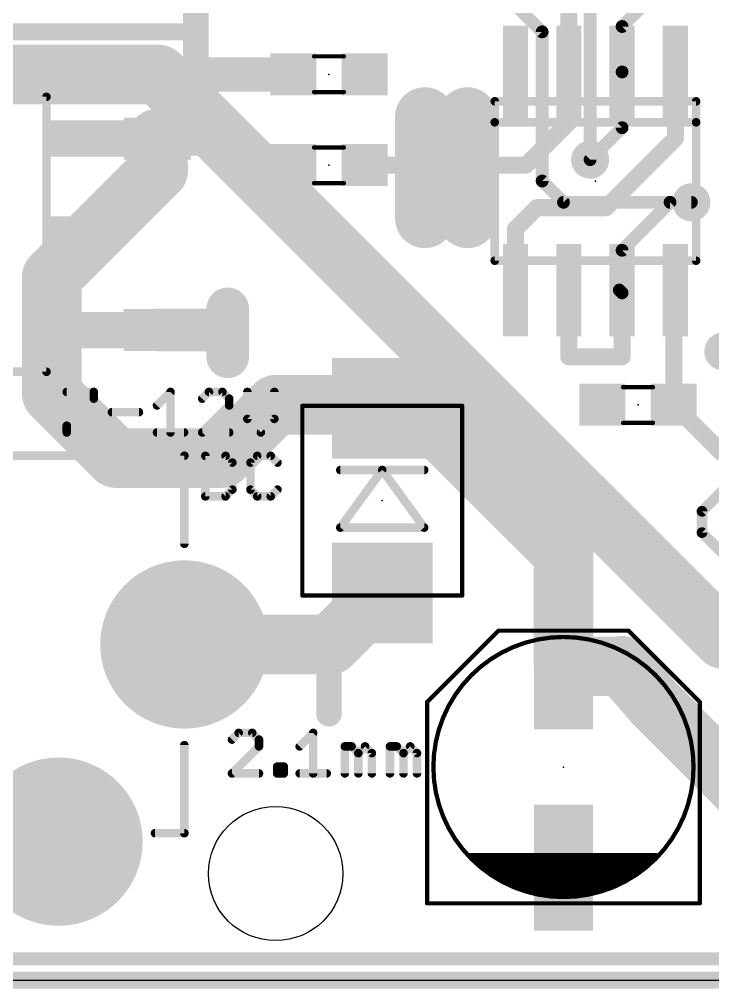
# Model space of a CAD drawing. Extents: x -0.08 to 2.71, y -0.01 to 2.11.
# Drawn here: x 0.31 to 0.96, y -0.008 to 0.902 of the extents above; entities that cross this region are included whole.
import ezdxf

# ---------------------------------------------------------------- set-up
doc = ezdxf.new("R2010")
doc.units = 0
for name, color, linetype in [('1', 14, 'CONTINUOUS'), ('16', 174, 'CONTINUOUS'), ('17', 94, 'CONTINUOUS'), ('18', 94, 'CONTINUOUS'), ('20', 178, 'CONTINUOUS'), ('21', 251, 'CONTINUOUS'), ('23', 178, 'CONTINUOUS'), ('51', 54, 'CONTINUOUS')]:
    doc.layers.add(name, color=color, linetype=linetype)

# ---------------------------------------------------------------- blocks, each defined once
blk = doc.blocks.new('RECT')
blk.add_solid([(-0.5, -0.5), (0.5, -0.5), (-0.5, 0.5), (0.5, 0.5)])
blk = doc.blocks.new('ROUNDP')
at = {"const_width": 0.5}
blk.add_lwpolyline([(0, -0.25, 1), (0, 0.25, 1), (0, -0.25)], format="xyb", dxfattribs=at)
blk = doc.blocks.new('ROUNDV')
at = {"const_width": 0.5}
blk.add_lwpolyline([(0, -0.25, 1), (0, 0.25, 1), (0, -0.25)], format="xyb", dxfattribs=at)

msp = doc.modelspace()

# ---------------------------------------------------------------- linework, layer by layer
at = {"layer": '1'}
for points, const_width in [([(0.475, 0.89), (0.475, 0.95)], 0.024), ([(0.875, 0.895), (0.92, 0.94)], 0.012), ([(0.825, 0.852362), (0.825, 0.915)], 0.016), ([(0.475, 0.85), (0.475, 0.89)], 0.024), ([(0.875, 0.852362), (0.875, 0.895)], 0.012), ([(0.475, 0.89), (0.245, 0.89)], 0.016), ([(0.25, 0.85), (0.475, 0.85)], 0.032), ([(0.475, 0.85), (0.566535, 0.85)], 0.032), ([(0.825, 0.805), (0.825, 0.852362)], 0.016), ([(0.875, 0.8), (0.875, 0.852362)], 0.012), ([(0.925, 0.79), (0.925, 0.852362)], 0.016), ([(0.439764, 0.759764), (0.438976, 0.789764)], 0.056), ([(0.785, 0.765), (0.825, 0.805)], 0.016), ([(0.438976, 0.789764), (0.500236, 0.789764)], 0.032), ([(0.500236, 0.789764), (0.525, 0.765)], 0.032), ([(0.845, 0.77), (0.875, 0.8)], 0.012), ([(0.86, 0.725), (0.925, 0.79)], 0.016), ([(0.34, 0.66), (0.439764, 0.759764)], 0.056), ([(0.525, 0.765), (0.566535, 0.765)], 0.032), ([(0.633465, 0.765), (0.785, 0.765)], 0.016), ([(0.775, 0.705), (0.795, 0.725)], 0.016), ([(0.795, 0.725), (0.86, 0.725)], 0.016), ([(0.92, 0.73), (0.875, 0.685)], 0.012), ([(0.94, 0.73), (0.92, 0.73)], 0.012), ([(0.775, 0.647638), (0.775, 0.705)], 0.016), ([(0.34, 0.55), (0.34, 0.66)], 0.056), ([(0.875, 0.685), (0.875, 0.645)], 0.012), ([(0.825, 0.585), (0.825, 0.647638)], 0.016), ([(0.875, 0.645), (0.875, 0.647638)], 0.016), ([(0.923465, 0.646102), (0.925, 0.647638)], 0.016), ([(0.505, 0.610236), (0.505, 0.63)], 0.04), ([(0.875, 0.645), (0.872362, 0.647638)], 0.012), ([(0.875, 0.645), (0.875, 0.585)], 0.016), ([(0.923465, 0.54), (0.923465, 0.646102)], 0.016), ([(0.438976, 0.610236), (0.505, 0.610236)], 0.04), ([(0.505, 0.610236), (0.505, 0.585)], 0.04), ([(0.875, 0.585), (0.825, 0.585)], 0.016), ([(0.34, 0.55), (0.4, 0.49)], 0.056), ([(0.5, 0.49), (0.55, 0.54)], 0.056), ([(0.55, 0.54), (0.646614, 0.54)], 0.056), ([(0.646614, 0.54), (0.65, 0.536614)], 0.056), ([(0.65, 0.536614), (0.683386, 0.536614)], 0.056), ([(0.683386, 0.536614), (0.82, 0.4)], 0.056), ([(0.97, 0.493465), (0.923465, 0.54)], 0.016), ([(0.4, 0.49), (0.5, 0.49)], 0.056), ([(0.82, 0.4), (0.82, 0.294488)], 0.056), ([(0.601614, 0.315), (0.65, 0.363386)], 0.056), ([(0.98, 0.32), (1.074488, 0.32)], 0.056), ([(0.46437, 0.315), (0.601614, 0.315)], 0.056), ([(0.82, 0.294488), (0.875512, 0.294488)], 0.056), ([(0.875512, 0.294488), (0.875, 0.295)], 0.056), ([(0.875, 0.295), (0.905, 0.26)], 0.056), ([(2.5, 0), (0.1, 0)], 0.016)]:
    msp.add_lwpolyline(points, dxfattribs=dict(at, const_width=const_width))
for points, const_width in [([(0.481, 0.89, 1), (0.469, 0.89)], 0.012), ([(0.878, 0.895, 1), (0.872, 0.895)], 0.006), ([(0.469, 0.89, 1), (0.481, 0.89)], 0.012), ([(0.475, 0.886, 1), (0.475, 0.894)], 0.008), ([(0.872879, 0.897121, 1), (0.877121, 0.892879)], 0.006), ([(0.475, 0.858, 1), (0.475, 0.842)], 0.016), ([(0.475, 0.842, 1), (0.475, 0.858)], 0.016), ([(0.566535, 0.842, 1), (0.566535, 0.858)], 0.016), ([(0.469, 0.85, 1), (0.481, 0.85)], 0.012), ([(0.829, 0.852362, 1), (0.821, 0.852362)], 0.008), ([(0.821, 0.852362, 1), (0.829, 0.852362)], 0.008), ([(0.878, 0.852362, 1), (0.872, 0.852362)], 0.006), ([(0.872, 0.852362, 1), (0.878, 0.852362)], 0.006), ([(0.929, 0.852362, 1), (0.921, 0.852362)], 0.008), ([(0.452972, 0.790131, 1), (0.424981, 0.789396)], 0.028), ([(0.827828, 0.802172, 1), (0.822172, 0.807828)], 0.008), ([(0.438976, 0.797764, 1), (0.438976, 0.781764)], 0.016), ([(0.505893, 0.795421, 1), (0.494579, 0.784107)], 0.016), ([(0.500236, 0.781764, 1), (0.500236, 0.797764)], 0.016), ([(0.821, 0.805, 1), (0.829, 0.805)], 0.008), ([(0.872, 0.8, 1), (0.878, 0.8)], 0.006), ([(0.877121, 0.797879, 1), (0.872879, 0.802121)], 0.006), ([(0.921, 0.79, 1), (0.929, 0.79)], 0.008), ([(0.927828, 0.787172, 1), (0.922172, 0.792828)], 0.008), ([(0.449663, 0.749864, 1), (0.429864, 0.769663)], 0.028), ([(0.425769, 0.759396, 1), (0.453759, 0.760131)], 0.028), ([(0.525, 0.773, 1), (0.525, 0.757)], 0.016), ([(0.519343, 0.759343, 1), (0.530657, 0.770657)], 0.016), ([(0.566535, 0.757, 1), (0.566535, 0.773)], 0.016), ([(0.842879, 0.772121, 1), (0.847121, 0.767879)], 0.006), ([(0.633465, 0.769, 1), (0.633465, 0.761)], 0.008), ([(0.782172, 0.767828, 1), (0.787828, 0.762172)], 0.008), ([(0.785, 0.761, 1), (0.785, 0.769)], 0.008), ([(0.795, 0.729, 1), (0.795, 0.721)], 0.008), ([(0.797828, 0.722172, 1), (0.792172, 0.727828)], 0.008), ([(0.857172, 0.727828, 1), (0.862828, 0.722172)], 0.008), ([(0.86, 0.721, 1), (0.86, 0.729)], 0.008), ([(0.92, 0.733, 1), (0.92, 0.727)], 0.006), ([(0.922121, 0.727879, 1), (0.917879, 0.732121)], 0.006), ([(0.94, 0.727, 1), (0.94, 0.733)], 0.006), ([(0.779, 0.705, 1), (0.771, 0.705)], 0.008), ([(0.772172, 0.707828, 1), (0.777828, 0.702172)], 0.008), ([(0.354, 0.66, 1), (0.326, 0.66)], 0.028), ([(0.330101, 0.669899, 1), (0.349899, 0.650101)], 0.028), ([(0.878, 0.685, 1), (0.872, 0.685)], 0.006), ([(0.872879, 0.687121, 1), (0.877121, 0.682879)], 0.006), ([(0.829, 0.647638, 1), (0.821, 0.647638)], 0.008), ([(0.879, 0.647638, 1), (0.871, 0.647638)], 0.008), ([(0.927828, 0.644809, 1), (0.922172, 0.650466)], 0.008), ([(0.515, 0.63, 1), (0.495, 0.63)], 0.02), ([(0.771, 0.647638, 1), (0.779, 0.647638)], 0.008), ([(0.874484, 0.649759, 1), (0.870241, 0.645516)], 0.006), ([(0.879, 0.645, 1), (0.871, 0.645)], 0.008), ([(0.871, 0.645, 1), (0.879, 0.645)], 0.008), ([(0.872, 0.645, 1), (0.878, 0.645)], 0.006), ([(0.872879, 0.642879, 1), (0.877121, 0.647121)], 0.006), ([(0.920636, 0.648931, 1), (0.926293, 0.643274)], 0.008), ([(0.927465, 0.646102, 1), (0.919465, 0.646102)], 0.008), ([(0.438976, 0.620236, 1), (0.438976, 0.600236)], 0.02), ([(0.515, 0.610236, 1), (0.495, 0.610236)], 0.02), ([(0.505, 0.600236, 1), (0.505, 0.620236)], 0.02), ([(0.495, 0.610236, 1), (0.515, 0.610236)], 0.02), ([(0.495, 0.585, 1), (0.515, 0.585)], 0.02), ([(0.825, 0.589, 1), (0.825, 0.581)], 0.008), ([(0.875, 0.581, 1), (0.875, 0.589)], 0.008), ([(0.821, 0.585, 1), (0.829, 0.585)], 0.008), ([(0.871, 0.585, 1), (0.879, 0.585)], 0.008), ([(0.349899, 0.559899, 1), (0.330101, 0.540101)], 0.028), ([(0.55, 0.554, 1), (0.55, 0.526)], 0.028), ([(0.559899, 0.530101, 1), (0.540101, 0.549899)], 0.028), ([(0.656514, 0.549899, 1), (0.636715, 0.530101)], 0.028), ([(0.65, 0.550614, 1), (0.65, 0.522614)], 0.028), ([(0.646614, 0.526, 1), (0.646614, 0.554)], 0.028), ([(0.693285, 0.546514, 1), (0.673486, 0.526715)], 0.028), ([(0.683386, 0.522614, 1), (0.683386, 0.550614)], 0.028), ([(0.326, 0.55, 1), (0.354, 0.55)], 0.028), ([(0.640101, 0.526715, 1), (0.659899, 0.546514)], 0.028), ([(0.926293, 0.542828, 1), (0.920636, 0.537172)], 0.008), ([(0.919465, 0.54, 1), (0.927465, 0.54)], 0.008), ([(0.4, 0.504, 1), (0.4, 0.476)], 0.028), ([(0.390101, 0.480101, 1), (0.409899, 0.499899)], 0.028), ([(0.490101, 0.499899, 1), (0.509899, 0.480101)], 0.028), ([(0.5, 0.476, 1), (0.5, 0.504)], 0.028), ([(0.834, 0.4, 1), (0.806, 0.4)], 0.028), ([(0.810101, 0.390101, 1), (0.829899, 0.409899)], 0.028), ([(0.659899, 0.353486, 1), (0.640101, 0.373285)], 0.028), ([(0.98, 0.334, 1), (0.98, 0.306)], 0.028), ([(0.46437, 0.329, 1), (0.46437, 0.301)], 0.028), ([(0.591715, 0.324899, 1), (0.611514, 0.305101)], 0.028), ([(0.601614, 0.301, 1), (0.601614, 0.329)], 0.028), ([(0.82, 0.308488, 1), (0.82, 0.280488)], 0.028), ([(0.88563, 0.304111, 1), (0.86437, 0.285889)], 0.028), ([(0.884899, 0.304899, 1), (0.865101, 0.285101)], 0.028), ([(0.875512, 0.280488, 1), (0.875512, 0.308488)], 0.028), ([(0.865612, 0.284589, 1), (0.885411, 0.304388)], 0.028), ([(0.806, 0.294488, 1), (0.834, 0.294488)], 0.028), ([(0.89437, 0.250889, 1), (0.91563, 0.269111)], 0.028)]:
    msp.add_lwpolyline(points, format="xyb", dxfattribs=dict(at, const_width=const_width))
at = {"layer": '16'}
for points, const_width in [([(0.75, 0.94), (0.8, 0.89)], 0.012), ([(0.845, 0.91), (0.845, 0.77)], 0.012), ([(0.8, 0.89), (0.8, 0.75)], 0.012), ([(0.25, 0.85), (0.44, 0.85)], 0.056), ([(0.44, 0.85), (0.97, 0.32)], 0.056), ([(0.69, 0.715), (0.69, 0.81)], 0.056), ([(0.73, 0.715), (0.73, 0.81)], 0.056), ([(0.8, 0.75), (0.82, 0.73)], 0.012), ([(0.82, 0.73), (0.94, 0.73)], 0.012), ([(0.95, 0.44), (0.97, 0.46)], 0.01), ([(0.95, 0.42), (0.95, 0.44)], 0.01), ([(0.99, 0.38), (0.95, 0.42)], 0.01), ([(0.97, 0.32), (0.98, 0.32)], 0.056), ([(0.98, 0.32), (1.025, 0.32)], 0.056), ([(0.875, 0.295), (0.905, 0.26)], 0.056), ([(0.905, 0.26), (0.995, 0.17)], 0.056), ([(2.5, 0), (0.1, 0)], 0.016)]:
    msp.add_lwpolyline(points, dxfattribs=dict(at, const_width=const_width))
for points, const_width in [([(0.803, 0.89, 1), (0.797, 0.89)], 0.006), ([(0.797879, 0.887879, 1), (0.802121, 0.892121)], 0.006), ([(0.449899, 0.859899, 1), (0.430101, 0.840101)], 0.028), ([(0.44, 0.836, 1), (0.44, 0.864)], 0.028), ([(0.704, 0.81, 1), (0.676, 0.81)], 0.028), ([(0.744, 0.81, 1), (0.716, 0.81)], 0.028), ([(0.842, 0.77, 1), (0.848, 0.77)], 0.006), ([(0.802121, 0.752121, 1), (0.797879, 0.747879)], 0.006), ([(0.797, 0.75, 1), (0.803, 0.75)], 0.006), ([(0.676, 0.715, 1), (0.704, 0.715)], 0.028), ([(0.716, 0.715, 1), (0.744, 0.715)], 0.028), ([(0.82, 0.733, 1), (0.82, 0.727)], 0.006), ([(0.817879, 0.727879, 1), (0.822121, 0.732121)], 0.006), ([(0.94, 0.727, 1), (0.94, 0.733)], 0.006), ([(0.9525, 0.44, 1), (0.9475, 0.44)], 0.005), ([(0.948232, 0.441768, 1), (0.951768, 0.438232)], 0.005), ([(0.951768, 0.421768, 1), (0.948232, 0.418232)], 0.005), ([(0.9475, 0.42, 1), (0.9525, 0.42)], 0.005), ([(0.97, 0.334, 1), (0.97, 0.306)], 0.028), ([(0.98, 0.334, 1), (0.98, 0.306)], 0.028), ([(0.960101, 0.310101, 1), (0.979899, 0.329899)], 0.028), ([(0.88563, 0.304111, 1), (0.86437, 0.285889)], 0.028), ([(0.914899, 0.269899, 1), (0.895101, 0.250101)], 0.028), ([(0.89437, 0.250889, 1), (0.91563, 0.269111)], 0.028)]:
    msp.add_lwpolyline(points, format="xyb", dxfattribs=dict(at, const_width=const_width))
at = {"layer": '20'}
msp.add_line((0.1, 0), (2.5, 0), dxfattribs=at)
msp.add_circle((0.55, 0.1), 0.062992, dxfattribs=at)
at = {"layer": '21'}
for points, const_width in [([(0.099, 0.829), (0.335, 0.829016)], 0.008), ([(0.335, 0.829016), (0.335, 0.570984)], 0.008), ([(0.335, 0.570984), (0.099, 0.571)], 0.008), ([(0.354, 0.552032), (0.379355, 0.552032)], 0.008), ([(0.379355, 0.552032), (0.379355, 0.545694)], 0.008), ([(0.438712, 0.539355), (0.45139, 0.552032)], 0.008), ([(0.45139, 0.552032), (0.45139, 0.514)], 0.008), ([(0.487407, 0.552032), (0.481069, 0.545694)], 0.008), ([(0.500085, 0.552032), (0.487407, 0.552032)], 0.008), ([(0.506423, 0.545694), (0.500085, 0.552032)], 0.008), ([(0.523425, 0.552032), (0.523425, 0.526677)], 0.008), ([(0.54878, 0.526677), (0.54878, 0.552032)], 0.008), ([(0.379355, 0.545694), (0.354, 0.520339)], 0.008), ([(0.506423, 0.539355), (0.506423, 0.545694)], 0.008), ([(0.396356, 0.533016), (0.421711, 0.533016)], 0.008), ([(0.481069, 0.514), (0.506423, 0.539355)], 0.008), ([(0.575, 0.539), (0.575, 0.361)], 0.004), ([(0.725, 0.539), (0.725, 0.361)], 0.004), ([(0.523425, 0.526677), (0.536102, 0.514)], 0.008), ([(0.536102, 0.514), (0.54878, 0.526677)], 0.008), ([(0.354, 0.520339), (0.354, 0.514)], 0.008), ([(0.438712, 0.514), (0.464067, 0.514)], 0.008), ([(0.506423, 0.514), (0.481069, 0.514)], 0.008), ([(0.04311, 0.492165), (0.46437, 0.492165)], 0.008), ([(0.46437, 0.492165), (0.46437, 0.409488)], 0.008), ([(0.484, 0.492032), (0.484, 0.454)], 0.008), ([(0.503016, 0.492032), (0.484, 0.492032)], 0.008), ([(0.509355, 0.485694), (0.503016, 0.492032)], 0.008), ([(0.532695, 0.492032), (0.526356, 0.485694)], 0.008), ([(0.545372, 0.492032), (0.532695, 0.492032)], 0.008), ([(0.551711, 0.485694), (0.545372, 0.492032)], 0.008), ([(0.509355, 0.460339), (0.509355, 0.485694)], 0.008), ([(0.526356, 0.485694), (0.526356, 0.460339)], 0.008), ([(0.65, 0.47874), (0.61063, 0.424685)], 0.008), ([(0.68937, 0.47874), (0.61063, 0.47874)], 0.008), ([(0.68937, 0.424685), (0.65, 0.47874)], 0.008), ([(0.503016, 0.454), (0.509355, 0.460339)], 0.008), ([(0.526356, 0.460339), (0.532695, 0.454)], 0.008), ([(0.545372, 0.454), (0.551711, 0.460339)], 0.008), ([(0.484, 0.454), (0.503016, 0.454)], 0.008), ([(0.532695, 0.454), (0.545372, 0.454)], 0.008), ([(0.61063, 0.424685), (0.68937, 0.424685)], 0.008), ([(0.692047, 0.261024), (0.758976, 0.327953)], 0.004), ([(0.758976, 0.327953), (0.782598, 0.327953)], 0.004), ([(0.857402, 0.327953), (0.881024, 0.327953)], 0.004), ([(0.881024, 0.327953), (0.947953, 0.261024)], 0.004), ([(0.55, 0.315), (0.575, 0.315)], 0.024), ([(0.6, 0.29), (0.6, 0.25)], 0.024), ([(0.692047, 0.072047), (0.692047, 0.261024)], 0.004), ([(0.947953, 0.261024), (0.947953, 0.072047)], 0.004), ([(0.515339, 0.232032), (0.509, 0.225694)], 0.008), ([(0.528016, 0.232032), (0.515339, 0.232032)], 0.008), ([(0.534355, 0.225694), (0.528016, 0.232032)], 0.008), ([(0.534355, 0.219355), (0.534355, 0.225694)], 0.008), ([(0.572534, 0.219355), (0.585212, 0.232032)], 0.008), ([(0.585212, 0.232032), (0.585212, 0.194)], 0.008), ([(0.46437, 0.137835), (0.46437, 0.220512)], 0.008), ([(0.509, 0.194), (0.534355, 0.219355)], 0.008), ([(0.61489, 0.194), (0.61489, 0.219355)], 0.008), ([(0.61489, 0.219355), (0.621229, 0.219355)], 0.008), ([(0.621229, 0.219355), (0.627568, 0.213016)], 0.008), ([(0.627568, 0.213016), (0.633907, 0.219355)], 0.008), ([(0.633907, 0.219355), (0.640245, 0.213016)], 0.008), ([(0.657247, 0.194), (0.657247, 0.219355)], 0.008), ([(0.657247, 0.219355), (0.663585, 0.219355)], 0.008), ([(0.663585, 0.219355), (0.669924, 0.213016)], 0.008), ([(0.669924, 0.213016), (0.676263, 0.219355)], 0.008), ([(0.676263, 0.219355), (0.682602, 0.213016)], 0.008), ([(0.627568, 0.213016), (0.627568, 0.194)], 0.008), ([(0.640245, 0.213016), (0.640245, 0.194)], 0.008), ([(0.669924, 0.213016), (0.669924, 0.194)], 0.008), ([(0.682602, 0.213016), (0.682602, 0.194)], 0.008), ([(0.551356, 0.194), (0.551356, 0.200339)], 0.008), ([(0.551356, 0.200339), (0.557695, 0.200339)], 0.008), ([(0.557695, 0.200339), (0.557695, 0.194)], 0.008), ([(0.534355, 0.194), (0.509, 0.194)], 0.008), ([(0.557695, 0.194), (0.551356, 0.194)], 0.008), ([(0.572534, 0.194), (0.597889, 0.194)], 0.008), ([(0.46437, 0.137835), (0.436811, 0.137835)], 0.008), ([(0.782598, 0.072047), (0.692047, 0.072047)], 0.004), ([(0.947953, 0.072047), (0.857402, 0.072047)], 0.004), ([(2.51, 0.02), (0.1, 0.02)], 0.012)]:
    msp.add_lwpolyline(points, dxfattribs=dict(at, const_width=const_width))
for points, const_width in [([(0.337, 0.829016, 1), (0.333, 0.829016)], 0.004), ([(0.335, 0.827016, 1), (0.335, 0.831016)], 0.004), ([(0.335, 0.568984, 1), (0.335, 0.572984)], 0.004), ([(0.333, 0.570984, 1), (0.337, 0.570984)], 0.004), ([(0.354, 0.554032, 1), (0.354, 0.550032)], 0.004), ([(0.381355, 0.552032, 1), (0.377355, 0.552032)], 0.004), ([(0.379355, 0.550032, 1), (0.379355, 0.554032)], 0.004), ([(0.45339, 0.552032, 1), (0.44939, 0.552032)], 0.004), ([(0.452804, 0.550618, 1), (0.449976, 0.553447)], 0.004), ([(0.487407, 0.554032, 1), (0.487407, 0.550032)], 0.004), ([(0.488821, 0.550618, 1), (0.485993, 0.553447)], 0.004), ([(0.501499, 0.553447, 1), (0.498671, 0.550618)], 0.004), ([(0.500085, 0.550032, 1), (0.500085, 0.554032)], 0.004), ([(0.525425, 0.552032, 1), (0.521425, 0.552032)], 0.004), ([(0.55078, 0.552032, 1), (0.54678, 0.552032)], 0.004), ([(0.377355, 0.545694, 1), (0.381355, 0.545694)], 0.004), ([(0.380769, 0.544279, 1), (0.377941, 0.547108)], 0.004), ([(0.479654, 0.547108, 1), (0.482483, 0.544279)], 0.004), ([(0.508423, 0.545694, 1), (0.504423, 0.545694)], 0.004), ([(0.505009, 0.544279, 1), (0.507838, 0.547108)], 0.004), ([(0.396356, 0.535016, 1), (0.396356, 0.531016)], 0.004), ([(0.421711, 0.531016, 1), (0.421711, 0.535016)], 0.004), ([(0.437298, 0.540769, 1), (0.440127, 0.537941)], 0.004), ([(0.504423, 0.539355, 1), (0.508423, 0.539355)], 0.004), ([(0.507838, 0.537941, 1), (0.505009, 0.540769)], 0.004), ([(0.576, 0.539, 1), (0.574, 0.539)], 0.002), ([(0.726, 0.539, 1), (0.724, 0.539)], 0.002), ([(0.524839, 0.528092, 1), (0.52201, 0.525263)], 0.004), ([(0.521425, 0.526677, 1), (0.525425, 0.526677)], 0.004), ([(0.54678, 0.526677, 1), (0.55078, 0.526677)], 0.004), ([(0.550194, 0.525263, 1), (0.547365, 0.528092)], 0.004), ([(0.356, 0.520339, 1), (0.352, 0.520339)], 0.004), ([(0.352586, 0.521753, 1), (0.355414, 0.518924)], 0.004), ([(0.352, 0.514, 1), (0.356, 0.514)], 0.004), ([(0.438712, 0.516, 1), (0.438712, 0.512)], 0.004), ([(0.44939, 0.514, 1), (0.45339, 0.514)], 0.004), ([(0.464067, 0.512, 1), (0.464067, 0.516)], 0.004), ([(0.479654, 0.515414, 1), (0.482483, 0.512586)], 0.004), ([(0.481069, 0.516, 1), (0.481069, 0.512)], 0.004), ([(0.506423, 0.512, 1), (0.506423, 0.516)], 0.004), ([(0.534688, 0.515414, 1), (0.537516, 0.512586)], 0.004), ([(0.534688, 0.512586, 1), (0.537516, 0.515414)], 0.004), ([(0.46637, 0.492165, 1), (0.46237, 0.492165)], 0.004), ([(0.46437, 0.490165, 1), (0.46437, 0.494165)], 0.004), ([(0.486, 0.492032, 1), (0.482, 0.492032)], 0.004), ([(0.484, 0.494032, 1), (0.484, 0.490032)], 0.004), ([(0.50443, 0.493447, 1), (0.501602, 0.490618)], 0.004), ([(0.503016, 0.490032, 1), (0.503016, 0.494032)], 0.004), ([(0.532695, 0.494032, 1), (0.532695, 0.490032)], 0.004), ([(0.534109, 0.490618, 1), (0.531281, 0.493447)], 0.004), ([(0.546787, 0.493447, 1), (0.543958, 0.490618)], 0.004), ([(0.545372, 0.490032, 1), (0.545372, 0.494032)], 0.004), ([(0.511355, 0.485694, 1), (0.507355, 0.485694)], 0.004), ([(0.507941, 0.484279, 1), (0.510769, 0.487108)], 0.004), ([(0.528356, 0.485694, 1), (0.524356, 0.485694)], 0.004), ([(0.524942, 0.487108, 1), (0.52777, 0.484279)], 0.004), ([(0.550297, 0.484279, 1), (0.553125, 0.487108)], 0.004), ([(0.61063, 0.48074, 1), (0.61063, 0.47674)], 0.004), ([(0.651617, 0.479918, 1), (0.648383, 0.477563)], 0.004), ([(0.651617, 0.477563, 1), (0.648383, 0.479918)], 0.004), ([(0.68937, 0.47674, 1), (0.68937, 0.48074)], 0.004), ([(0.510769, 0.458924, 1), (0.507941, 0.461753)], 0.004), ([(0.52777, 0.461753, 1), (0.524942, 0.458924)], 0.004), ([(0.553125, 0.458924, 1), (0.550297, 0.461753)], 0.004), ([(0.484, 0.456, 1), (0.484, 0.452)], 0.004), ([(0.482, 0.454, 1), (0.486, 0.454)], 0.004), ([(0.501602, 0.455414, 1), (0.50443, 0.452586)], 0.004), ([(0.503016, 0.452, 1), (0.503016, 0.456)], 0.004), ([(0.507355, 0.460339, 1), (0.511355, 0.460339)], 0.004), ([(0.524356, 0.460339, 1), (0.528356, 0.460339)], 0.004), ([(0.532695, 0.456, 1), (0.532695, 0.452)], 0.004), ([(0.531281, 0.452586, 1), (0.534109, 0.455414)], 0.004), ([(0.543958, 0.455414, 1), (0.546787, 0.452586)], 0.004), ([(0.545372, 0.452, 1), (0.545372, 0.456)], 0.004), ([(0.61063, 0.426685, 1), (0.61063, 0.422685)], 0.004), ([(0.609013, 0.425863, 1), (0.612247, 0.423508)], 0.004), ([(0.687753, 0.423508, 1), (0.690987, 0.425863)], 0.004), ([(0.68937, 0.422685, 1), (0.68937, 0.426685)], 0.004), ([(0.46237, 0.409488, 1), (0.46637, 0.409488)], 0.004), ([(0.574, 0.361, 1), (0.576, 0.361)], 0.002), ([(0.724, 0.361, 1), (0.726, 0.361)], 0.002), ([(0.758976, 0.328953, 1), (0.758976, 0.326953)], 0.002), ([(0.759683, 0.327246, 1), (0.758269, 0.32866)], 0.002), ([(0.782598, 0.326953, 1), (0.782598, 0.328953)], 0.002), ([(0.857402, 0.328953, 1), (0.857402, 0.326953)], 0.002), ([(0.881731, 0.32866, 1), (0.880317, 0.327246)], 0.002), ([(0.881024, 0.326953, 1), (0.881024, 0.328953)], 0.002), ([(0.55, 0.321, 1), (0.55, 0.309)], 0.012), ([(0.6, 0.29, 0.414214), (0.575, 0.315)], 0.024), ([(0.575, 0.321, 1), (0.575, 0.309)], 0.012), ([(0.575, 0.309, 1), (0.575, 0.321)], 0.012), ([(0.782598, 0.316142, 0.72854), (0.782598, 0.083858)], 0.004), ([(0.782905, 0.31519, 1), (0.782292, 0.317094)], 0.002), ([(0.857708, 0.317094, 1), (0.857095, 0.31519)], 0.002), ([(0.857402, 0.083858, 0.72854), (0.857402, 0.316142)], 0.004), ([(0.606, 0.29, 1), (0.594, 0.29)], 0.012), ([(0.594, 0.29, 1), (0.606, 0.29)], 0.012), ([(0.594, 0.25, 1), (0.606, 0.25)], 0.012), ([(0.693047, 0.261024, 1), (0.691047, 0.261024)], 0.002), ([(0.69134, 0.261731, 1), (0.692754, 0.260317)], 0.002), ([(0.948953, 0.261024, 1), (0.946953, 0.261024)], 0.002), ([(0.947246, 0.260317, 1), (0.94866, 0.261731)], 0.002), ([(0.507586, 0.227108, 1), (0.510414, 0.224279)], 0.004), ([(0.515339, 0.234032, 1), (0.515339, 0.230032)], 0.004), ([(0.516753, 0.230618, 1), (0.513924, 0.233447)], 0.004), ([(0.52943, 0.233447, 1), (0.526602, 0.230618)], 0.004), ([(0.528016, 0.230032, 1), (0.528016, 0.234032)], 0.004), ([(0.536355, 0.225694, 1), (0.532355, 0.225694)], 0.004), ([(0.532941, 0.224279, 1), (0.535769, 0.227108)], 0.004), ([(0.587212, 0.232032, 1), (0.583212, 0.232032)], 0.004), ([(0.586626, 0.230618, 1), (0.583797, 0.233447)], 0.004), ([(0.46637, 0.220512, 1), (0.46237, 0.220512)], 0.004), ([(0.532355, 0.219355, 1), (0.536355, 0.219355)], 0.004), ([(0.535769, 0.217941, 1), (0.532941, 0.220769)], 0.004), ([(0.57112, 0.220769, 1), (0.573948, 0.217941)], 0.004), ([(0.61689, 0.219355, 1), (0.61289, 0.219355)], 0.004), ([(0.61489, 0.221355, 1), (0.61489, 0.217355)], 0.004), ([(0.622643, 0.220769, 1), (0.619815, 0.217941)], 0.004), ([(0.621229, 0.217355, 1), (0.621229, 0.221355)], 0.004), ([(0.635321, 0.220769, 1), (0.632492, 0.217941)], 0.004), ([(0.635321, 0.217941, 1), (0.632492, 0.220769)], 0.004), ([(0.659247, 0.219355, 1), (0.655247, 0.219355)], 0.004), ([(0.657247, 0.221355, 1), (0.657247, 0.217355)], 0.004), ([(0.664999, 0.220769, 1), (0.662171, 0.217941)], 0.004), ([(0.663585, 0.217355, 1), (0.663585, 0.221355)], 0.004), ([(0.677677, 0.220769, 1), (0.674849, 0.217941)], 0.004), ([(0.677677, 0.217941, 1), (0.674849, 0.220769)], 0.004), ([(0.629568, 0.213016, 1), (0.625568, 0.213016)], 0.004), ([(0.626154, 0.21443, 1), (0.628982, 0.211602)], 0.004), ([(0.626154, 0.211602, 1), (0.628982, 0.21443)], 0.004), ([(0.642245, 0.213016, 1), (0.638245, 0.213016)], 0.004), ([(0.638831, 0.211602, 1), (0.64166, 0.21443)], 0.004), ([(0.671924, 0.213016, 1), (0.667924, 0.213016)], 0.004), ([(0.66851, 0.21443, 1), (0.671338, 0.211602)], 0.004), ([(0.66851, 0.211602, 1), (0.671338, 0.21443)], 0.004), ([(0.684602, 0.213016, 1), (0.680602, 0.213016)], 0.004), ([(0.681187, 0.211602, 1), (0.684016, 0.21443)], 0.004), ([(0.553356, 0.200339, 1), (0.549356, 0.200339)], 0.004), ([(0.551356, 0.202339, 1), (0.551356, 0.198339)], 0.004), ([(0.559695, 0.200339, 1), (0.555695, 0.200339)], 0.004), ([(0.557695, 0.198339, 1), (0.557695, 0.202339)], 0.004), ([(0.509, 0.196, 1), (0.509, 0.192)], 0.004), ([(0.507586, 0.195414, 1), (0.510414, 0.192586)], 0.004), ([(0.534355, 0.192, 1), (0.534355, 0.196)], 0.004), ([(0.551356, 0.196, 1), (0.551356, 0.192)], 0.004), ([(0.549356, 0.194, 1), (0.553356, 0.194)], 0.004), ([(0.555695, 0.194, 1), (0.559695, 0.194)], 0.004), ([(0.557695, 0.192, 1), (0.557695, 0.196)], 0.004), ([(0.572534, 0.196, 1), (0.572534, 0.192)], 0.004), ([(0.583212, 0.194, 1), (0.587212, 0.194)], 0.004), ([(0.597889, 0.192, 1), (0.597889, 0.196)], 0.004), ([(0.61289, 0.194, 1), (0.61689, 0.194)], 0.004), ([(0.625568, 0.194, 1), (0.629568, 0.194)], 0.004), ([(0.638245, 0.194, 1), (0.642245, 0.194)], 0.004), ([(0.655247, 0.194, 1), (0.659247, 0.194)], 0.004), ([(0.667924, 0.194, 1), (0.671924, 0.194)], 0.004), ([(0.680602, 0.194, 1), (0.684602, 0.194)], 0.004), ([(0.436811, 0.139835, 1), (0.436811, 0.135835)], 0.004), ([(0.46237, 0.137835, 1), (0.46637, 0.137835)], 0.004), ([(0.46437, 0.135835, 1), (0.46437, 0.139835)], 0.004), ([(0.782292, 0.082906, 1), (0.782905, 0.08481)], 0.002), ([(0.857095, 0.08481, 1), (0.857708, 0.082906)], 0.002), ([(0.692047, 0.073047, 1), (0.692047, 0.071047)], 0.002), ([(0.691047, 0.072047, 1), (0.693047, 0.072047)], 0.002), ([(0.782598, 0.071047, 1), (0.782598, 0.073047)], 0.002), ([(0.857402, 0.073047, 1), (0.857402, 0.071047)], 0.002), ([(0.946953, 0.072047, 1), (0.948953, 0.072047)], 0.002), ([(0.947953, 0.071047, 1), (0.947953, 0.073047)], 0.002)]:
    msp.add_lwpolyline(points, format="xyb", dxfattribs=dict(at, const_width=const_width))
at = {"layer": '23'}
for p in [(0.6, 0.85), (0.6, 0.765), (0.85, 0.75), (0.89, 0.54), (0.65, 0.45), (0.82, 0.2)]:
    msp.add_point(p, dxfattribs=at)
at = {"layer": '51'}
for points, const_width in [([(0.585984, 0.867008), (0.614016, 0.867008)], 0.004), ([(0.585984, 0.833504), (0.614016, 0.833504)], 0.004), ([(0.755512, 0.805118), (0.755512, 0.824803)], 0.008), ([(0.755512, 0.824803), (0.944488, 0.824803)], 0.008), ([(0.944488, 0.824803), (0.944488, 0.805118)], 0.008), ([(0.755512, 0.675197), (0.755512, 0.805118)], 0.008), ([(0.755512, 0.805118), (0.944488, 0.805118)], 0.008), ([(0.944488, 0.805118), (0.944488, 0.675197)], 0.008), ([(0.614016, 0.781496), (0.585984, 0.781496)], 0.004), ([(0.614016, 0.747992), (0.585984, 0.747992)], 0.004), ([(0.944488, 0.675197), (0.755512, 0.675197)], 0.008), ([(0.904016, 0.556496), (0.875984, 0.556496)], 0.004), ([(0.575, 0.539016), (0.725, 0.539016)], 0.004), ([(0.904016, 0.522992), (0.875984, 0.522992)], 0.004), ([(0.575, 0.360984), (0.725, 0.360984)], 0.004), ([(0.692047, 0.261024), (0.758976, 0.327953)], 0.004), ([(0.758976, 0.327953), (0.881024, 0.327953)], 0.004), ([(0.881024, 0.327953), (0.947953, 0.261024)], 0.004), ([(0.692047, 0.072047), (0.692047, 0.261024)], 0.004), ([(0.947953, 0.261024), (0.947953, 0.072047)], 0.004), ([(0.731417, 0.117323), (0.906614, 0.117323)], 0.004), ([(0.735354, 0.115354), (0.757008, 0.097638)], 0.004), ([(0.737323, 0.115354), (0.735354, 0.115354)], 0.004), ([(0.736, 0.114826), (0.736, 0.115354)], 0.004), ([(0.904646, 0.115354), (0.737323, 0.115354)], 0.004), ([(0.74, 0.111553), (0.74, 0.115354)], 0.004), ([(0.744, 0.108281), (0.744, 0.115354)], 0.004), ([(0.748, 0.105008), (0.748, 0.115354)], 0.004), ([(0.752, 0.101735), (0.752, 0.115354)], 0.004), ([(0.756, 0.098462), (0.756, 0.115354)], 0.004), ([(0.76, 0.096356), (0.76, 0.115354)], 0.004), ([(0.764, 0.094641), (0.764, 0.115354)], 0.004), ([(0.768, 0.092927), (0.768, 0.115354)], 0.004), ([(0.772, 0.091213), (0.772, 0.115354)], 0.004), ([(0.776, 0.089498), (0.776, 0.115354)], 0.004), ([(0.78, 0.087784), (0.78, 0.115354)], 0.004), ([(0.784, 0.08607), (0.784, 0.115354)], 0.004), ([(0.788, 0.085255), (0.788, 0.115354)], 0.004), ([(0.792, 0.084588), (0.792, 0.115354)], 0.004), ([(0.796, 0.083921), (0.796, 0.115354)], 0.004), ([(0.8, 0.083255), (0.8, 0.115354)], 0.004), ([(0.804, 0.082588), (0.804, 0.115354)], 0.004), ([(0.808, 0.081921), (0.808, 0.115354)], 0.004), ([(0.812, 0.081255), (0.812, 0.115354)], 0.004), ([(0.816, 0.080588), (0.816, 0.115354)], 0.004), ([(0.82, 0.079921), (0.82, 0.115354)], 0.004), ([(0.824, 0.080553), (0.824, 0.115354)], 0.004), ([(0.828, 0.081184), (0.828, 0.115354)], 0.004), ([(0.832, 0.081816), (0.832, 0.115354)], 0.004), ([(0.836, 0.082447), (0.836, 0.115354)], 0.004), ([(0.84, 0.083079), (0.84, 0.115354)], 0.004), ([(0.844, 0.083711), (0.844, 0.115354)], 0.004), ([(0.848, 0.084342), (0.848, 0.115354)], 0.004), ([(0.852, 0.084974), (0.852, 0.115354)], 0.004), ([(0.856, 0.085605), (0.856, 0.115354)], 0.004), ([(0.86, 0.087126), (0.86, 0.115354)], 0.004), ([(0.864, 0.089126), (0.864, 0.115354)], 0.004), ([(0.868, 0.091126), (0.868, 0.115354)], 0.004), ([(0.872, 0.093126), (0.872, 0.115354)], 0.004), ([(0.876, 0.095126), (0.876, 0.115354)], 0.004), ([(0.88, 0.097126), (0.88, 0.115354)], 0.004), ([(0.884, 0.099126), (0.884, 0.115354)], 0.004), ([(0.884961, 0.099606), (0.904646, 0.115354)], 0.004), ([(0.888, 0.102038), (0.888, 0.115354)], 0.004), ([(0.892, 0.105238), (0.892, 0.115354)], 0.004), ([(0.896, 0.108438), (0.896, 0.115354)], 0.004), ([(0.9, 0.111638), (0.9, 0.115354)], 0.004), ([(0.904, 0.114838), (0.904, 0.115354)], 0.004), ([(0.857402, 0.085827), (0.884961, 0.099606)], 0.004), ([(0.757008, 0.097638), (0.784567, 0.085827)], 0.004), ([(0.784567, 0.085827), (0.82, 0.079921)], 0.004), ([(0.82, 0.079921), (0.857402, 0.085827)], 0.004), ([(0.947953, 0.072047), (0.692047, 0.072047)], 0.004)]:
    msp.add_lwpolyline(points, dxfattribs=dict(at, const_width=const_width))
for points, const_width in [([(0.585984, 0.868008, 1), (0.585984, 0.866008)], 0.002), ([(0.614016, 0.866008, 1), (0.614016, 0.868008)], 0.002), ([(0.585984, 0.834504, 1), (0.585984, 0.832504)], 0.002), ([(0.614016, 0.832504, 1), (0.614016, 0.834504)], 0.002), ([(0.757512, 0.824803, 1), (0.753512, 0.824803)], 0.004), ([(0.755512, 0.826803, 1), (0.755512, 0.822803)], 0.004), ([(0.946488, 0.824803, 1), (0.942488, 0.824803)], 0.004), ([(0.944488, 0.822803, 1), (0.944488, 0.826803)], 0.004), ([(0.757512, 0.805118, 1), (0.753512, 0.805118)], 0.004), ([(0.755512, 0.807118, 1), (0.755512, 0.803118)], 0.004), ([(0.753512, 0.805118, 1), (0.757512, 0.805118)], 0.004), ([(0.946488, 0.805118, 1), (0.942488, 0.805118)], 0.004), ([(0.942488, 0.805118, 1), (0.946488, 0.805118)], 0.004), ([(0.944488, 0.803118, 1), (0.944488, 0.807118)], 0.004), ([(0.585984, 0.782496, 1), (0.585984, 0.780496)], 0.002), ([(0.614016, 0.780496, 1), (0.614016, 0.782496)], 0.002), ([(0.585984, 0.748992, 1), (0.585984, 0.746992)], 0.002), ([(0.614016, 0.746992, 1), (0.614016, 0.748992)], 0.002), ([(0.755512, 0.677197, 1), (0.755512, 0.673197)], 0.004), ([(0.753512, 0.675197, 1), (0.757512, 0.675197)], 0.004), ([(0.942488, 0.675197, 1), (0.946488, 0.675197)], 0.004), ([(0.944488, 0.673197, 1), (0.944488, 0.677197)], 0.004), ([(0.875984, 0.557496, 1), (0.875984, 0.555496)], 0.002), ([(0.904016, 0.555496, 1), (0.904016, 0.557496)], 0.002), ([(0.575, 0.540016, 1), (0.575, 0.538016)], 0.002), ([(0.725, 0.538016, 1), (0.725, 0.540016)], 0.002), ([(0.875984, 0.523992, 1), (0.875984, 0.521992)], 0.002), ([(0.904016, 0.521992, 1), (0.904016, 0.523992)], 0.002), ([(0.575, 0.361984, 1), (0.575, 0.359984)], 0.002), ([(0.725, 0.359984, 1), (0.725, 0.361984)], 0.002), ([(0.758976, 0.328953, 1), (0.758976, 0.326953)], 0.002), ([(0.759683, 0.327246, 1), (0.758269, 0.32866)], 0.002), ([(0.881731, 0.32866, 1), (0.880317, 0.327246)], 0.002), ([(0.881024, 0.326953, 1), (0.881024, 0.328953)], 0.002), ([(0.82, 0.077953, 1), (0.82, 0.322047, 1), (0.82, 0.077953)], 0.004), ([(0.693047, 0.261024, 1), (0.691047, 0.261024)], 0.002), ([(0.69134, 0.261731, 1), (0.692754, 0.260317)], 0.002), ([(0.948953, 0.261024, 1), (0.946953, 0.261024)], 0.002), ([(0.947246, 0.260317, 1), (0.94866, 0.261731)], 0.002), ([(0.731417, 0.118323, 1), (0.731417, 0.116323)], 0.002), ([(0.906614, 0.116323, 1), (0.906614, 0.118323)], 0.002), ([(0.735988, 0.116128, 1), (0.734721, 0.11458)], 0.002), ([(0.735354, 0.116354, 1), (0.735354, 0.114354)], 0.002), ([(0.737, 0.115354, 1), (0.735, 0.115354)], 0.002), ([(0.735, 0.114826, 1), (0.737, 0.114826)], 0.002), ([(0.737323, 0.116354, 1), (0.737323, 0.114354)], 0.002), ([(0.737323, 0.114354, 1), (0.737323, 0.116354)], 0.002), ([(0.741, 0.115354, 1), (0.739, 0.115354)], 0.002), ([(0.739, 0.111553, 1), (0.741, 0.111553)], 0.002), ([(0.745, 0.115354, 1), (0.743, 0.115354)], 0.002), ([(0.743, 0.108281, 1), (0.745, 0.108281)], 0.002), ([(0.749, 0.115354, 1), (0.747, 0.115354)], 0.002), ([(0.753, 0.115354, 1), (0.751, 0.115354)], 0.002), ([(0.757, 0.115354, 1), (0.755, 0.115354)], 0.002), ([(0.761, 0.115354, 1), (0.759, 0.115354)], 0.002), ([(0.765, 0.115354, 1), (0.763, 0.115354)], 0.002), ([(0.769, 0.115354, 1), (0.767, 0.115354)], 0.002), ([(0.773, 0.115354, 1), (0.771, 0.115354)], 0.002), ([(0.777, 0.115354, 1), (0.775, 0.115354)], 0.002), ([(0.781, 0.115354, 1), (0.779, 0.115354)], 0.002), ([(0.785, 0.115354, 1), (0.783, 0.115354)], 0.002), ([(0.789, 0.115354, 1), (0.787, 0.115354)], 0.002), ([(0.793, 0.115354, 1), (0.791, 0.115354)], 0.002), ([(0.797, 0.115354, 1), (0.795, 0.115354)], 0.002), ([(0.801, 0.115354, 1), (0.799, 0.115354)], 0.002), ([(0.805, 0.115354, 1), (0.803, 0.115354)], 0.002), ([(0.809, 0.115354, 1), (0.807, 0.115354)], 0.002), ([(0.813, 0.115354, 1), (0.811, 0.115354)], 0.002), ([(0.817, 0.115354, 1), (0.815, 0.115354)], 0.002), ([(0.821, 0.115354, 1), (0.819, 0.115354)], 0.002), ([(0.825, 0.115354, 1), (0.823, 0.115354)], 0.002), ([(0.829, 0.115354, 1), (0.827, 0.115354)], 0.002), ([(0.833, 0.115354, 1), (0.831, 0.115354)], 0.002), ([(0.837, 0.115354, 1), (0.835, 0.115354)], 0.002), ([(0.841, 0.115354, 1), (0.839, 0.115354)], 0.002), ([(0.845, 0.115354, 1), (0.843, 0.115354)], 0.002), ([(0.849, 0.115354, 1), (0.847, 0.115354)], 0.002), ([(0.853, 0.115354, 1), (0.851, 0.115354)], 0.002), ([(0.857, 0.115354, 1), (0.855, 0.115354)], 0.002), ([(0.861, 0.115354, 1), (0.859, 0.115354)], 0.002), ([(0.865, 0.115354, 1), (0.863, 0.115354)], 0.002), ([(0.869, 0.115354, 1), (0.867, 0.115354)], 0.002), ([(0.873, 0.115354, 1), (0.871, 0.115354)], 0.002), ([(0.877, 0.115354, 1), (0.875, 0.115354)], 0.002), ([(0.881, 0.115354, 1), (0.879, 0.115354)], 0.002), ([(0.885, 0.115354, 1), (0.883, 0.115354)], 0.002), ([(0.889, 0.115354, 1), (0.887, 0.115354)], 0.002), ([(0.893, 0.115354, 1), (0.891, 0.115354)], 0.002), ([(0.897, 0.115354, 1), (0.895, 0.115354)], 0.002), ([(0.895, 0.108438, 1), (0.897, 0.108438)], 0.002), ([(0.901, 0.115354, 1), (0.899, 0.115354)], 0.002), ([(0.899, 0.111638, 1), (0.901, 0.111638)], 0.002), ([(0.905, 0.115354, 1), (0.903, 0.115354)], 0.002), ([(0.903, 0.114838, 1), (0.905, 0.114838)], 0.002), ([(0.90527, 0.114573, 1), (0.904021, 0.116135)], 0.002), ([(0.904646, 0.114354, 1), (0.904646, 0.116354)], 0.002), ([(0.747, 0.105008, 1), (0.749, 0.105008)], 0.002), ([(0.751, 0.101735, 1), (0.753, 0.101735)], 0.002), ([(0.883, 0.099126, 1), (0.885, 0.099126)], 0.002), ([(0.884336, 0.100387, 1), (0.885585, 0.098825)], 0.002), ([(0.885408, 0.098712, 1), (0.884513, 0.100501)], 0.002), ([(0.887, 0.102038, 1), (0.889, 0.102038)], 0.002), ([(0.891, 0.105238, 1), (0.893, 0.105238)], 0.002), ([(0.755, 0.098462, 1), (0.757, 0.098462)], 0.002), ([(0.757402, 0.098557, 1), (0.756614, 0.096719)], 0.002), ([(0.756375, 0.096864, 1), (0.757641, 0.098412)], 0.002), ([(0.759, 0.096356, 1), (0.761, 0.096356)], 0.002), ([(0.763, 0.094641, 1), (0.765, 0.094641)], 0.002), ([(0.767, 0.092927, 1), (0.769, 0.092927)], 0.002), ([(0.771, 0.091213, 1), (0.773, 0.091213)], 0.002), ([(0.867, 0.091126, 1), (0.869, 0.091126)], 0.002), ([(0.871, 0.093126, 1), (0.873, 0.093126)], 0.002), ([(0.875, 0.095126, 1), (0.877, 0.095126)], 0.002), ([(0.879, 0.097126, 1), (0.881, 0.097126)], 0.002), ([(0.775, 0.089498, 1), (0.777, 0.089498)], 0.002), ([(0.779, 0.087784, 1), (0.781, 0.087784)], 0.002), ([(0.783, 0.08607, 1), (0.785, 0.08607)], 0.002), ([(0.784731, 0.086813, 1), (0.784403, 0.08484)], 0.002), ([(0.784173, 0.084908, 1), (0.784961, 0.086746)], 0.002), ([(0.787, 0.085255, 1), (0.789, 0.085255)], 0.002), ([(0.791, 0.084588, 1), (0.793, 0.084588)], 0.002), ([(0.795, 0.083921, 1), (0.797, 0.083921)], 0.002), ([(0.799, 0.083255, 1), (0.801, 0.083255)], 0.002), ([(0.803, 0.082588, 1), (0.805, 0.082588)], 0.002), ([(0.807, 0.081921, 1), (0.809, 0.081921)], 0.002), ([(0.811, 0.081255, 1), (0.813, 0.081255)], 0.002), ([(0.819844, 0.080909, 1), (0.820156, 0.078933)], 0.002), ([(0.819836, 0.078935, 1), (0.820164, 0.080908)], 0.002), ([(0.827, 0.081184, 1), (0.829, 0.081184)], 0.002), ([(0.831, 0.081816, 1), (0.833, 0.081816)], 0.002), ([(0.835, 0.082447, 1), (0.837, 0.082447)], 0.002), ([(0.839, 0.083079, 1), (0.841, 0.083079)], 0.002), ([(0.843, 0.083711, 1), (0.845, 0.083711)], 0.002), ([(0.847, 0.084342, 1), (0.849, 0.084342)], 0.002), ([(0.851, 0.084974, 1), (0.853, 0.084974)], 0.002), ([(0.855, 0.085605, 1), (0.857, 0.085605)], 0.002), ([(0.856954, 0.086721, 1), (0.857849, 0.084932)], 0.002), ([(0.857558, 0.084839, 1), (0.857246, 0.086815)], 0.002), ([(0.859, 0.087126, 1), (0.861, 0.087126)], 0.002), ([(0.863, 0.089126, 1), (0.865, 0.089126)], 0.002), ([(0.692047, 0.073047, 1), (0.692047, 0.071047)], 0.002), ([(0.691047, 0.072047, 1), (0.693047, 0.072047)], 0.002), ([(0.815, 0.080588, 1), (0.817, 0.080588)], 0.002), ([(0.819, 0.079921, 1), (0.821, 0.079921)], 0.002), ([(0.823, 0.080553, 1), (0.825, 0.080553)], 0.002), ([(0.946953, 0.072047, 1), (0.948953, 0.072047)], 0.002), ([(0.947953, 0.071047, 1), (0.947953, 0.073047)], 0.002)]:
    msp.add_lwpolyline(points, format="xyb", dxfattribs=dict(at, const_width=const_width))

# ---------------------------------------------------------------- block references
at = {"layer": '1'}
for p, xscale, yscale, rotation in [((0.775, 0.852362), 0.023622, 0.086614, 180), ((0.825, 0.852362), 0.023622, 0.086614, 180), ((0.875, 0.852362), 0.023622, 0.086614, 180), ((0.925, 0.852362), 0.023622, 0.086614, 180), ((0.438976, 0.789764), 0.03937, 0.062992, 90), ((0.566535, 0.765), 0.043307, 0.03937, 180), ((0.633465, 0.765), 0.043307, 0.03937, 180), ((0.775, 0.647638), 0.023622, 0.086614, 180), ((0.825, 0.647638), 0.023622, 0.086614, 180), ((0.875, 0.647638), 0.023622, 0.086614, 180), ((0.925, 0.647638), 0.023622, 0.086614, 180), ((0.438976, 0.610236), 0.03937, 0.062992, 90), ((0.65, 0.536614), 0.094488, 0.094488, 270), ((0.856535, 0.54), 0.043307, 0.03937, 180), ((0.923465, 0.54), 0.043307, 0.03937, 180), ((0.65, 0.363386), 0.094488, 0.094488, 270), ((0.82, 0.294488), 0.11811, 0.055118, 90), ((0.82, 0.105512), 0.11811, 0.055118, 90)]:
    msp.add_blockref('RECT', p, dxfattribs=dict(at, xscale=xscale, yscale=yscale, rotation=rotation))
at = {"layer": '1', "xscale": 0.043307, "yscale": 0.03937}
for p in [(0.566535, 0.85), (0.633465, 0.85)]:
    msp.add_blockref('RECT', p, dxfattribs=at)
at = {"layer": '17', "xscale": 0.158, "yscale": 0.158, "rotation": 270}
msp.add_blockref('ROUNDP', (0.46437, 0.315), dxfattribs=at)
msp.add_blockref('ROUNDP', (0.46437, 0.315), dxfattribs=at)
at = {"layer": '17', "xscale": 0.158, "yscale": 0.158}
msp.add_blockref('ROUNDP', (0.34626, 0.129961), dxfattribs=at)
msp.add_blockref('ROUNDP', (0.34626, 0.129961), dxfattribs=at)
at = {"layer": '18', "xscale": 0.035685, "yscale": 0.035685}
for p in [(0.69, 0.81), (0.69, 0.81), (0.73, 0.81), (0.73, 0.81), (0.845, 0.77), (0.845, 0.77), (0.94, 0.73), (0.94, 0.73), (0.69, 0.715), (0.69, 0.715), (0.73, 0.715), (0.73, 0.715), (0.505, 0.63), (0.505, 0.63), (0.505, 0.585), (0.505, 0.585), (0.97, 0.59), (0.97, 0.59), (0.875, 0.295), (0.875, 0.295), (0.905, 0.26), (0.905, 0.26)]:
    msp.add_blockref('ROUNDV', p, dxfattribs=at)
at = {"layer": '21', "xscale": 0.034, "yscale": 0.03, "rotation": 90}
msp.add_blockref('RECT', (0.354, 0.7), dxfattribs=at)
at = {"layer": '51', "xscale": 0.019689, "yscale": 0.037402}
for p in [(0.576844, 0.850201), (0.622844, 0.850201)]:
    msp.add_blockref('RECT', p, dxfattribs=at)
at = {"layer": '51'}
for p, xscale, yscale, rotation in [((0.775, 0.850394), 0.019291, 0.043307, 180), ((0.825, 0.850394), 0.019291, 0.043307, 180), ((0.875, 0.850394), 0.019291, 0.043307, 180), ((0.925, 0.850394), 0.019291, 0.043307, 180), ((0.396, 0.79), 0.034, 0.114, 90), ((0.577156, 0.764799), 0.019689, 0.037402, 180), ((0.623156, 0.764799), 0.019689, 0.037402, 180), ((0.775, 0.649606), 0.019291, 0.043307, 180), ((0.825, 0.649606), 0.019291, 0.043307, 180), ((0.875, 0.649606), 0.019291, 0.043307, 180), ((0.925, 0.649606), 0.019291, 0.043307, 180), ((0.396, 0.61), 0.034, 0.114, 90), ((0.65, 0.5495), 0.021, 0.086, 270), ((0.867156, 0.539799), 0.019689, 0.037402, 180), ((0.913156, 0.539799), 0.019689, 0.037402, 180), ((0.65, 0.3505), 0.021, 0.086, 270), ((0.82, 0.33189), 0.023622, 0.027559, 90), ((0.82, 0.06811), 0.023622, 0.027559, 90)]:
    msp.add_blockref('RECT', p, dxfattribs=dict(at, xscale=xscale, yscale=yscale, rotation=rotation))

doc.saveas('drawing.dxf')
